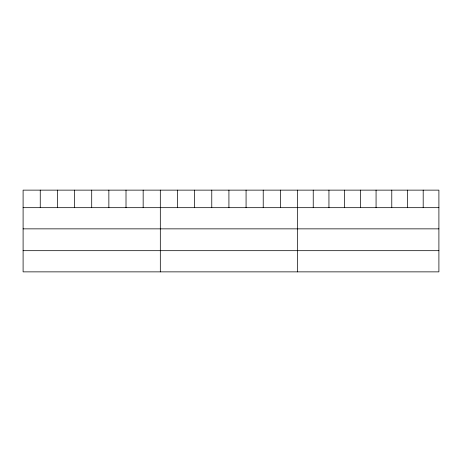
<?xml version="1.0" encoding="UTF-8"?>
<svg xmlns="http://www.w3.org/2000/svg" width="462" height="462" viewBox="0 0 462 462"><rect width="100%" height="100%" fill="white"/><g stroke="black" fill="none" stroke-linecap="round" stroke-linejoin="round"><path stroke-width="0.69" d="M438.9 207.675L438.9 271.864L23.1 271.864L23.1 190.136L438.9 190.136L438.9 207.675L23.1 207.675M23.1 228.857L438.9 228.857M23.1 250.681L438.9 250.681M423.192 190.136L423.192 207.675M407.484 190.136L407.484 207.675M391.776 190.136L391.776 207.675M376.068 190.136L376.068 207.675M360.36 190.136L360.36 207.675M344.652 190.136L344.652 207.675M328.944 190.136L328.944 207.675M313.236 190.136L313.236 207.675M297.528 190.136L297.528 271.864M280.376 190.136L280.376 207.675M263.225 190.136L263.225 207.675M246.073 190.136L246.073 207.675M228.921 190.136L228.921 207.675M211.769 190.136L211.769 207.675M194.618 190.136L194.618 207.675M177.466 190.136L177.466 207.675M160.314 190.136L160.314 271.864M143.162 190.136L143.162 207.675M126.01 190.136L126.01 207.675M108.859 190.136L108.859 207.675M91.707 190.136L91.707 207.675M74.555 190.136L74.555 207.675M57.404 190.136L57.404 207.675M40.252 190.136L40.252 207.675"/></g></svg>
